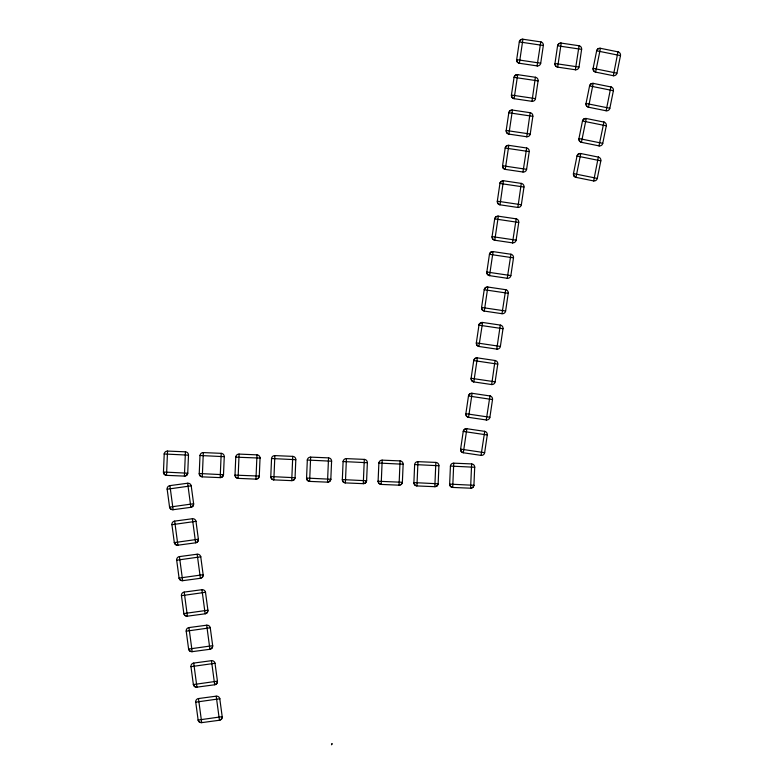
<?xml version="1.0" encoding="UTF-8"?>
<svg xmlns="http://www.w3.org/2000/svg" width="784" height="784" viewBox="0 0 784 784"><rect width="100%" height="100%" fill="white"/><g stroke="black" fill="none" stroke-linecap="round" stroke-linejoin="round"><path stroke-width="1.18" d="M188.493 455.073L187.729 473.203L163.454 472.017L164.228 453.975L188.493 455.161A3.195 3.195 0 0 0 185.436 451.829L167.541 451.074A3.195 3.195 0 0 0 164.219 454.132L164.219 454.044M203.321 452.584L202.292 476.858L200.077 475.829L199.234 473.644L199.998 455.494L224.263 456.67L223.499 474.712L199.234 473.526A3.195 3.195 0 0 0 202.292 476.858L220.177 477.613L222.48 476.78L223.509 474.555A3.195 3.195 0 0 1 220.177 477.613L221.206 453.338L203.321 452.584A3.195 3.195 0 0 0 199.989 455.641L199.998 455.553M224.263 456.523L224.263 456.67A3.195 3.195 0 0 0 221.206 453.338M260.043 458.052L260.043 458.179A3.195 3.195 0 0 0 256.985 454.857L239.091 454.093L238.071 478.367A3.195 3.195 0 0 1 235.004 475.045L235.847 477.338L238.071 478.367L255.956 479.132A3.195 3.195 0 0 0 259.288 476.064L235.004 475.133L235.768 457.16L260.043 458.072L259.269 476.221M295.813 459.698L295.049 477.74L270.784 476.554L271.548 458.522L295.813 459.698A3.195 3.195 0 0 0 292.755 456.366L274.87 455.612A3.195 3.195 0 0 0 271.538 458.669L271.548 458.611M310.64 457.121L309.621 481.396L307.397 480.367L306.554 478.201L307.328 460.032L331.593 461.208L330.819 479.249L306.554 478.064A3.195 3.195 0 0 0 309.621 481.396L327.506 482.15L329.799 481.307L330.838 479.093A3.195 3.195 0 0 1 327.506 482.15L328.535 457.876L310.64 457.121A3.195 3.195 0 0 0 307.318 460.179L307.328 460.041M331.593 461.07L331.593 461.208A3.195 3.195 0 0 0 328.535 457.876M346.42 458.63L345.391 482.905L343.176 481.876L342.334 479.7L343.098 461.541L367.363 462.717L366.598 480.759L342.334 479.583A3.195 3.195 0 0 0 345.391 482.905L363.276 483.659L365.579 482.826L366.608 480.602A3.195 3.195 0 0 1 363.276 483.669L364.305 459.385L346.42 458.63A3.195 3.195 0 0 0 343.088 461.688L343.088 461.688M378.868 463.148L378.868 463.207A3.195 3.195 0 0 1 382.19 460.149L400.075 460.904L399.056 485.178A3.195 3.195 0 0 0 402.378 482.121L401.349 484.336L399.056 485.178L381.171 484.424A3.195 3.195 0 0 1 378.104 481.092L378.878 463.05L403.143 464.226L402.368 482.278L378.104 481.249M403.143 464.226L403.143 464.226A3.195 3.195 0 0 0 400.075 460.904M417.97 461.658L416.941 485.933L414.726 484.904L413.883 482.719L414.648 464.559L438.913 465.745L438.148 483.787L413.883 482.601A3.195 3.195 0 0 0 416.941 485.933L434.826 486.688L437.129 485.845L438.158 483.63A3.195 3.195 0 0 1 434.826 486.688L435.855 462.413L417.97 461.658A3.195 3.195 0 0 0 414.638 464.716L414.648 464.628M438.913 465.745L438.913 465.745A3.195 3.195 0 0 0 435.855 462.413M453.74 463.168L452.721 487.442L450.496 486.413L449.653 484.218L450.428 466.068L474.692 467.254L473.918 485.296L449.653 484.12A3.195 3.195 0 0 0 452.721 487.442L470.606 488.197L472.899 487.364L473.928 485.139A3.195 3.195 0 0 1 470.606 488.197L471.625 463.922L453.74 463.168A3.195 3.195 0 0 0 450.408 466.225L450.408 466.225M367.363 462.589L367.363 462.717A3.195 3.195 0 0 0 364.305 459.385M378.104 481.092L378.946 483.385L381.171 484.424L382.19 460.149M474.692 467.117L474.692 467.254A3.195 3.195 0 0 0 471.625 463.922M167.149 489.079L169.56 507.111L193.619 503.73L191.218 485.835L167.159 489.216A3.195 3.195 0 0 1 169.903 485.619L187.65 483.238A3.195 3.195 0 0 1 191.237 485.982L191.237 485.982M176.684 560.197L179.085 578.092L203.144 574.711L200.743 556.807L176.684 560.197A3.195 3.195 0 0 1 179.428 556.601L197.166 554.219A3.195 3.195 0 0 1 200.763 556.963L200.743 556.816M186.21 631.169L188.611 649.074L212.67 645.683L210.259 627.788L186.21 631.169A3.195 3.195 0 0 1 188.944 627.582L206.692 625.201A3.195 3.195 0 0 1 210.288 627.945L210.269 627.857M190.963 666.665L193.374 684.559L217.433 681.169L215.022 663.274L190.963 666.665A3.195 3.195 0 0 1 193.707 663.068L211.455 660.687A3.195 3.195 0 0 1 215.051 663.431L215.051 663.431M192.403 518.734L195.637 542.812L197.754 541.587L198.381 539.216L195.98 521.321L171.921 524.702L174.322 542.606L198.381 539.216A3.195 3.195 0 0 1 195.637 542.812L177.899 545.194L175.528 544.566L174.303 542.45A3.195 3.195 0 0 0 177.899 545.194L174.665 521.115L192.403 518.734A3.195 3.195 0 0 1 196 521.478L195.98 521.36M195.726 702.15L198.136 720.045L222.195 716.664L219.785 698.76L195.726 702.15A3.195 3.195 0 0 1 198.47 698.554L216.217 696.172A3.195 3.195 0 0 1 219.814 698.916L219.785 698.779M201.929 589.705L205.163 613.794L207.28 612.559L207.907 610.197L205.496 592.292L181.447 595.683L183.848 613.578L207.907 610.197A3.195 3.195 0 0 1 205.163 613.794L187.415 616.175L185.053 615.548L183.828 613.431A3.195 3.195 0 0 0 187.415 616.175L184.191 592.087L201.929 589.705A3.195 3.195 0 0 1 205.526 592.449L205.506 592.322M206.692 625.201L209.926 649.279L212.043 648.054L212.67 645.683A3.195 3.195 0 0 1 209.926 649.279L192.178 651.661L189.816 651.034L188.581 648.917A3.195 3.195 0 0 0 192.178 651.661L188.944 627.582M216.217 696.172L219.451 720.251L221.568 719.026L222.195 716.664A3.195 3.195 0 0 1 219.451 720.251L201.704 722.632L199.342 722.005L198.107 719.888A3.195 3.195 0 0 0 201.704 722.632L198.47 698.554M167.541 451.074L166.522 475.349L184.407 476.104L186.7 475.261L187.739 473.046A3.195 3.195 0 0 1 184.407 476.104L185.436 451.829M256.985 454.857L255.956 479.132L258.25 478.289L259.279 476.172M274.87 455.612L273.841 479.886L291.726 480.641L294.029 479.798L295.058 477.583A3.195 3.195 0 0 1 291.726 480.641L292.755 456.366M211.455 660.687L214.689 684.765A3.195 3.195 0 0 0 217.433 681.169L216.805 683.54L214.689 684.765L196.941 687.147L194.579 686.519L193.344 684.403A3.195 3.195 0 0 0 196.941 687.147L193.707 663.068M235.768 457.072L235.768 457.16A3.195 3.195 0 0 1 239.091 454.093M331.975 743.751L331.485 744.79L332.053 743.761M532.846 116.326L508.816 112.769L510.07 110.671L512.442 110.074L508.885 134.113L526.75 136.749L530.151 112.7L512.442 110.074A3.195 3.195 0 0 0 508.816 112.769L506.19 130.477L506.787 132.859L508.885 134.113A3.195 3.195 0 0 1 506.19 130.477L530.229 134.035L532.846 116.326A3.195 3.195 0 0 0 530.151 112.7L530.219 112.71M538.089 80.909L514.059 77.351L515.313 75.254L517.685 74.656L514.128 98.686L531.993 101.332L535.394 77.273L517.685 74.656A3.195 3.195 0 0 0 514.059 77.351L511.433 95.06L512.03 97.432L514.128 98.686A3.195 3.195 0 0 1 511.433 95.06L535.472 98.617L538.089 80.909A3.195 3.195 0 0 0 535.394 77.273L535.452 77.293M540.715 63.2L516.676 59.643L517.273 62.014L519.371 63.269L522.928 39.239L540.793 41.885L537.079 65.895L519.371 63.269A3.195 3.195 0 0 1 516.676 59.643L519.302 41.924L520.556 39.827L522.928 39.239A3.195 3.195 0 0 0 519.302 41.924L543.332 45.492L540.715 63.2A3.195 3.195 0 0 1 537.079 65.895L537.177 65.905M484.649 452.682L460.62 449.124L461.208 451.496L463.315 452.76L466.872 428.721L484.737 431.367L481.023 455.377L463.315 452.76A3.195 3.195 0 0 1 460.62 449.124L463.236 431.416L464.5 429.318L466.872 428.721A3.195 3.195 0 0 0 463.236 431.416L487.276 434.973L484.649 452.682A3.195 3.195 0 0 1 481.023 455.377L481.141 455.386M489.892 417.264L465.863 413.707L466.46 416.079L468.558 417.333L472.115 393.303L489.98 395.949L486.266 419.959L468.558 417.333A3.195 3.195 0 0 1 465.863 413.707L468.479 395.989L469.743 393.891L472.115 393.303A3.195 3.195 0 0 0 468.479 395.989L492.519 399.556L489.892 417.264A3.195 3.195 0 0 1 486.266 419.959L486.315 419.959M497.762 364.129L473.722 360.571L474.986 358.474L477.358 357.876L473.801 381.916L491.666 384.552L495.067 360.503L477.358 357.876A3.195 3.195 0 0 0 473.722 360.571L471.106 378.28L471.703 380.652L473.801 381.916A3.195 3.195 0 0 1 471.106 378.28L495.135 381.837L497.762 364.129A3.195 3.195 0 0 0 495.067 360.503L495.214 360.522M505.621 311.003L481.592 307.446L482.189 309.817L484.287 311.072L487.844 287.032L505.7 289.688L501.995 313.698L484.287 311.072A3.195 3.195 0 0 1 481.592 307.446L484.208 289.727L485.472 287.63L487.844 287.032A3.195 3.195 0 0 0 484.208 289.727L508.248 293.285L505.621 311.003A3.195 3.195 0 0 1 501.995 313.698L501.995 313.698M510.864 275.576L486.835 272.019L487.432 274.39L489.53 275.654L493.087 251.615L510.943 254.261L507.238 278.271L489.53 275.654A3.195 3.195 0 0 1 486.835 272.019L489.451 254.31L490.715 252.213L493.087 251.615A3.195 3.195 0 0 0 489.451 254.31L513.491 257.867L510.864 275.576A3.195 3.195 0 0 1 507.238 278.271L507.366 278.291M516.107 240.159L492.078 236.601L492.675 238.973L494.773 240.227L498.33 216.198L516.195 218.844L512.481 242.854L494.773 240.227A3.195 3.195 0 0 1 492.078 236.601L494.694 218.893L495.958 216.796L498.33 216.198A3.195 3.195 0 0 0 494.694 218.893L518.734 222.45L516.107 240.159A3.195 3.195 0 0 1 512.481 242.854L512.618 242.873M526.603 169.315L502.564 165.757L503.161 168.129L505.259 169.393L508.816 145.354L526.672 148L522.967 172.01L505.259 169.393A3.195 3.195 0 0 1 502.564 165.757L505.18 148.049L506.444 145.951L508.816 145.354A3.195 3.195 0 0 0 505.18 148.049L529.22 151.606L526.603 169.315A3.195 3.195 0 0 1 522.967 172.01L522.967 172.01M500.31 325.076L496.752 349.115L478.887 346.469L482.601 322.459L500.31 325.076A3.195 3.195 0 0 1 503.005 328.712L500.378 346.42A3.195 3.195 0 0 1 496.752 349.115L496.87 349.125M517.871 207.446L521.282 183.397L503.416 180.751L500.016 204.81L517.724 207.437A3.195 3.195 0 0 0 521.36 204.742L523.977 187.023A3.195 3.195 0 0 0 521.282 183.397L521.37 183.417M578.994 67.061L554.964 63.504L555.562 65.876L557.659 67.13L561.217 43.1L579.082 45.746L575.368 69.756L557.659 67.13A3.195 3.195 0 0 1 554.964 63.504L557.581 45.795L558.845 43.688L561.217 43.1A3.195 3.195 0 0 0 557.581 45.795L581.62 49.353L578.994 67.061A3.195 3.195 0 0 1 575.368 69.756L575.436 69.756M602.759 143.364L578.945 138.552L579.415 140.953L581.444 142.316L586.256 118.502L603.954 122.079L598.986 145.863L581.444 142.316A3.195 3.195 0 0 1 578.945 138.552L582.483 121.001L583.855 118.972L586.256 118.502A3.195 3.195 0 0 0 582.483 121.001L606.297 125.812L602.759 143.364A3.195 3.195 0 0 1 598.986 145.863L599.064 145.873M620.477 55.615L596.663 50.803L598.025 48.775L600.436 48.304L595.624 72.118L613.323 75.695L617.978 51.852L600.436 48.304A3.195 3.195 0 0 0 596.663 50.803L593.116 68.355L593.586 70.756L595.624 72.118A3.195 3.195 0 0 1 593.116 68.355L616.939 73.167L620.477 55.615A3.195 3.195 0 0 0 617.978 51.852L618.115 51.881M600.828 160.847L577.014 156.036L578.386 154.007L580.787 153.537L575.975 177.36L593.674 180.928L598.329 157.084L580.787 153.537A3.195 3.195 0 0 0 577.014 156.036L573.467 173.587L573.937 175.988L575.975 177.36A3.195 3.195 0 0 1 573.467 173.587L597.29 178.399L600.828 160.847A3.195 3.195 0 0 0 598.329 157.084L598.476 157.114M606.13 110.769L610.893 86.946L593.184 83.378L588.529 107.222L606.081 110.76A3.195 3.195 0 0 0 609.844 108.261L613.392 90.709A3.195 3.195 0 0 0 610.893 86.946L610.961 86.965M531.885 101.312L531.836 101.312A3.195 3.195 0 0 0 535.472 98.617M526.652 136.739L526.593 136.73A3.195 3.195 0 0 0 530.229 134.035M491.509 384.532L491.509 384.532A3.195 3.195 0 0 0 495.135 381.837M613.304 75.685L613.166 75.666A3.195 3.195 0 0 0 616.939 73.167M613.392 90.709L589.578 85.907L590.94 83.868L593.341 83.398A3.195 3.195 0 0 0 589.578 85.907L586.03 103.449L586.501 105.85L588.529 107.222A3.195 3.195 0 0 1 586.03 103.449L609.844 108.261M593.517 180.898L593.517 180.898A3.195 3.195 0 0 0 597.29 178.399M523.977 187.023L499.937 183.466L497.321 201.184L497.918 203.556L500.016 204.81A3.195 3.195 0 0 1 497.321 201.184L521.36 204.742M503.005 328.712L478.965 325.154L476.349 342.863L476.946 345.234L479.044 346.489A3.195 3.195 0 0 1 476.349 342.863L500.378 346.42M516.166 218.844L516.039 218.814A3.195 3.195 0 0 1 518.734 222.45M578.994 45.737L578.925 45.717A3.195 3.195 0 0 1 581.62 49.353M540.784 41.885L540.637 41.856A3.195 3.195 0 0 1 543.332 45.492M526.525 147.98L526.525 147.98A3.195 3.195 0 0 1 529.22 151.606M510.884 254.251L510.796 254.241A3.195 3.195 0 0 1 513.491 257.867M505.621 289.668L505.553 289.659A3.195 3.195 0 0 1 508.248 293.285M489.941 395.94L489.824 395.92A3.195 3.195 0 0 1 492.519 399.556M484.669 431.357L484.581 431.337A3.195 3.195 0 0 1 487.276 434.973M603.876 122.059L603.798 122.049A3.195 3.195 0 0 1 606.297 125.812M169.903 485.619L173.137 509.708A3.195 3.195 0 0 1 169.54 506.964L170.765 509.081L173.137 509.708L190.875 507.326L192.991 506.092L193.619 503.73A3.195 3.195 0 0 1 190.875 507.326L187.65 483.238M179.428 556.601L182.652 580.679A3.195 3.195 0 0 1 179.066 577.935L180.291 580.052L182.652 580.679L200.4 578.298L202.517 577.073L203.144 574.711A3.195 3.195 0 0 1 200.4 578.298L197.166 554.219M181.427 595.526L181.447 595.683A3.195 3.195 0 0 1 184.191 592.087M171.912 524.594L171.921 524.702A3.195 3.195 0 0 1 174.665 521.115M163.454 472.017L163.454 472.017A3.195 3.195 0 0 0 166.522 475.349L164.297 474.32L163.454 472.017M270.784 476.554L270.784 476.554A3.195 3.195 0 0 0 273.841 479.886L271.627 478.857L270.784 476.554M500.359 182.29L499.937 183.466A3.195 3.195 0 0 1 503.573 180.771L500.359 182.29M479.387 323.978L478.965 325.154A3.195 3.195 0 0 1 482.601 322.459L479.387 323.978"/></g></svg>
